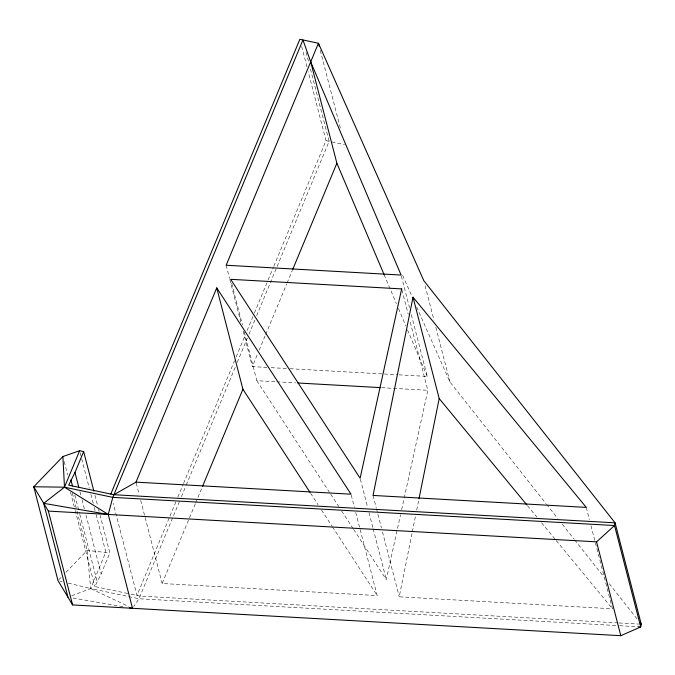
<?xml version="1.0" encoding="UTF-8"?>
<svg xmlns="http://www.w3.org/2000/svg" width="675" height="675" viewBox="0 0 675 675"><rect width="100%" height="100%" fill="white"/><g stroke="black" fill="none" stroke-linecap="round" stroke-linejoin="round"><path stroke-width="0.51" stroke-dasharray="3.38 2.53" d="M590.979 525.648L612.444 608.774L399.229 596.81L412.138 532.794M412.341 531.765L415.673 515.244M416.711 510.081L418.795 499.753M353.641 529.436L386.294 579.614L400.52 514.789M401.65 509.642L427.849 390.285L409.784 320.338M127.744 593.485L94.863 586.55L101.157 573.834L109.839 552.952L100.153 515.447M175.854 501.955L136.991 595.443L113.172 503.187M177.879 497.087L183.136 484.431M183.541 483.452L234.546 360.762M236.166 356.864L245.067 335.441M247.092 330.573L253.977 314.018M254.382 313.048L267.739 280.91M268.144 279.939L273.4 267.283M273.805 266.304L326.025 140.687L308.222 71.753M179.356 501.635L138.982 598.75L133.667 606.555M181.381 496.766L185.836 486.059M186.232 485.08L235.212 367.259M237.237 362.391L247.362 338.048M248.974 334.15L255.049 319.545M256.669 315.647L329.122 141.345L310.011 67.34M355.733 512.443L377.198 595.569L162.169 583.512L195.278 503.862M195.682 502.892L202.542 486.38M266.996 367.436L252.332 366.618L257.588 353.962M259.208 350.072L265.275 335.475M265.68 334.505L286.715 283.897M287.12 282.926L292.376 270.27M58.708 579.85L61.628 576.83M65.998 572.29L87.134 550.387L109.839 552.952M71.727 595.738L90.661 588.549L138.982 598.75L618.621 625.666M271.19 367.673L288.993 368.668M290.039 368.727L383.273 373.958M384.32 374.017L397.938 374.785M398.984 374.844L427.267 376.431L411.033 313.58M244.266 332.032L256.829 380.692L275.712 381.746M276.767 381.805L295.65 382.868M381.679 387.695L427.849 390.285M618.089 622.915L140.088 596.092L128.773 593.705M619.144 622.974L639.141 624.097M619.667 625.725L638.601 626.788M73.06 598.058L123.263 606.698M326.025 140.687L344.613 144.61M60.024 581.099L62.066 581.597M68.192 583.09L90.661 588.549L128.68 606.496M527.496 505.702L536.861 517.067M541.544 522.745L555.592 539.789M556.259 540.599L612.444 608.774M416.694 307.041L449.963 381.999L545.932 503.516M546.59 504.343L557.685 518.4M562.258 524.188L574.003 539.063M574.661 539.89L604.041 577.091M609.263 583.706L637.985 620.08M256.829 380.692L330.159 493.349M330.733 494.235L338.749 506.554M341.618 510.958L353.067 528.559M310.627 493.298L318.094 504.757M321.536 510.047L331.864 525.918M332.438 526.804L377.198 595.569M402.621 275.324L412.003 296.468M384.126 274.674L396.453 303.75M398.503 308.593L405.903 326.033M407.54 329.915L427.267 376.431M586.271 507.398L589.41 519.564M425.098 285.694L434 320.161M435.831 327.257L449.963 381.999M401.347 276.067L409.463 307.496M401.929 289.921L408.215 314.255M320.271 50.33L340.428 128.393M306.087 52.135L308.703 62.269M301.683 46.406L307.176 67.703M373.047 495.433L376.194 507.6M376.456 508.612L381.426 527.875M382.472 531.925L399.229 596.81M360.382 479.25L367.715 507.634M369.023 512.705L372.946 527.909M373.207 528.922L386.294 579.614M351.278 495.214L354.426 507.372M231.702 283.373L242.435 324.937M226.15 265.241L229.559 278.421M229.821 279.433L240.815 322.009M243.169 331.13L252.332 366.618M136.257 483.148L139.134 494.294M140.704 500.377L162.169 583.512M94.913 495.172L97.537 505.305M98.584 509.363L99.107 511.388M80.156 452.756L81.464 457.819M81.726 458.84L89.319 488.236M90.889 494.319L93.243 503.44M94.289 507.499L95.074 510.536M96.128 514.595L105.806 552.099L90.661 588.549L87.134 550.387L76.866 510.604M79.954 491.721L81 495.779M82.046 499.837L84.4 508.958M85.97 515.042L101.157 573.834M74.824 495.053L79.532 513.304M79.793 514.316L97.073 581.226M64.218 461.649L67.643 474.905M72.385 493.265L76.604 509.583M70.521 492.269L74.967 509.498M75.229 510.511L94.863 586.55"/><path stroke-width="1.01" d="M413.024 297.202L373.047 495.433L586.271 507.398L413.024 297.202L439.197 398.571L526.829 504.892M419.006 498.724L439.197 398.571M110.818 494.066L299.852 39.31L318.44 43.234L423.79 280.623L615.077 522.838L641.25 624.215L640.71 626.906L620.806 635.69L72.596 604.927L57.983 580.601L33.75 486.768L62.902 456.545L79.633 450.723L83.658 451.575L93.867 491.113M79.633 450.723L64.479 487.173L43.706 503.339L67.939 597.181M83.658 451.575L74.976 472.466L68.681 485.173L113.915 494.716L615.077 522.838L614.528 525.53L640.71 626.906L638.601 626.788M135.996 482.136L216.743 287.887L351.017 494.193L135.996 482.136L113.915 494.716M202.542 486.38L242.916 389.256L216.743 287.887M292.781 269.3L336.876 163.232L310.694 61.855L302.948 39.968L112.809 497.374L108.253 514.451L132.486 608.285L129.406 607.762M48.364 511.093L596.573 541.848L614.528 525.53L112.809 497.374L64.479 487.173L33.75 486.768L48.364 511.093L72.596 604.927M297.751 382.987L380.632 387.636M43.706 503.339L108.253 514.451L64.479 487.173L62.902 456.545M639.942 622.561L641.25 624.215M242.916 389.256L310.053 492.413M310.694 61.855L401.085 275.054L226.15 265.241L318.44 43.234L319.224 46.28M336.876 163.232L384.126 274.674M596.573 541.848L620.806 635.69M74.976 472.466L78.907 487.671M70.9 479.849L72.47 485.932M401.667 288.908L360.121 478.237L230.656 279.315L401.667 288.908"/></g></svg>
